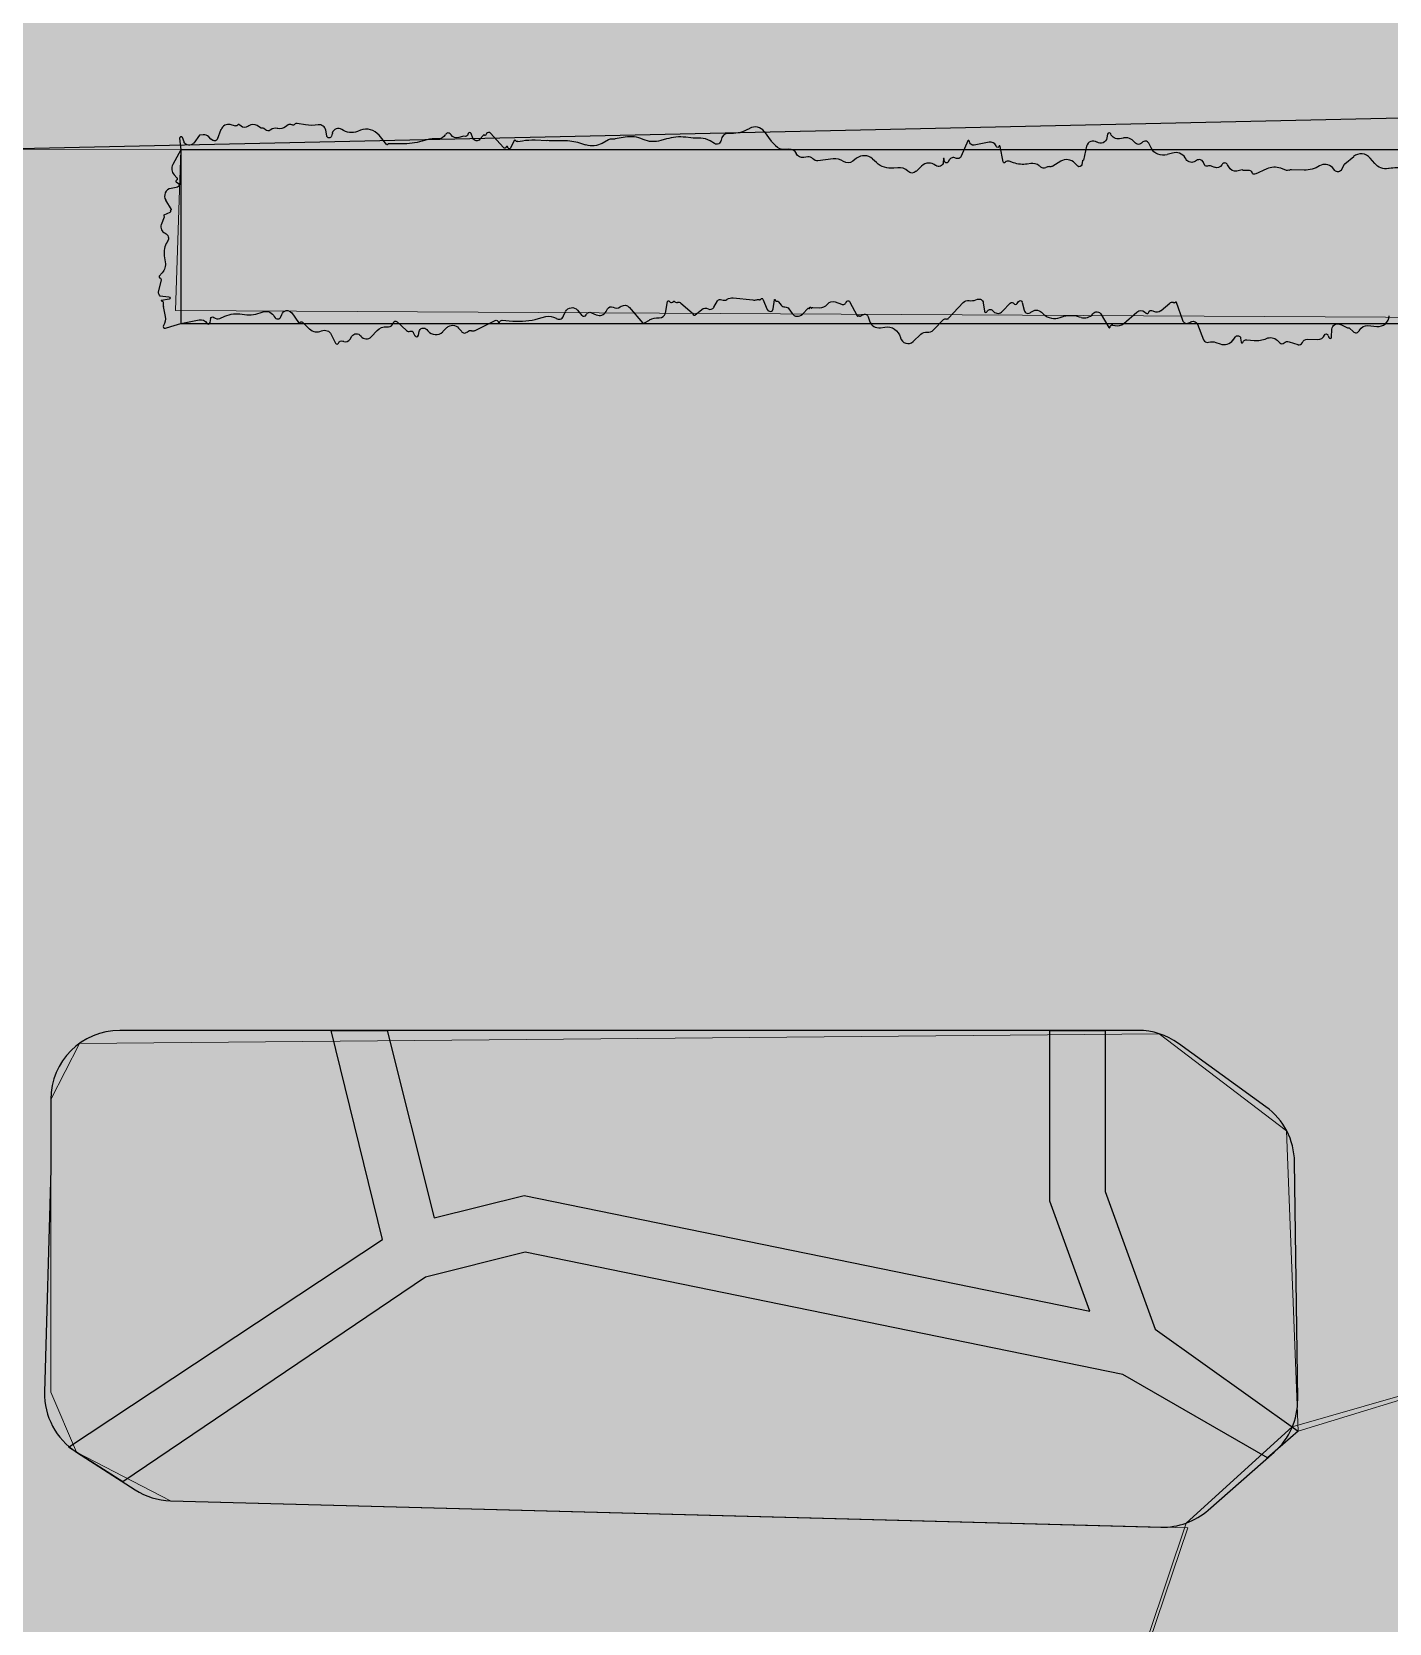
# Model space of a CAD drawing. Header units: metres. Extents: x 68582 to 69192, y 19191 to 19633.
# Drawn here: x 68848.23 to 68858.06, y 19446.31 to 19457.83 of the extents above; entities that cross this region are included whole.
import ezdxf

# ---------------------------------------------------------------- set-up
doc = ezdxf.new("R2010")
doc.units = ezdxf.units.M
doc.layers.get('0').update_dxf_attribs({"lineweight": 15})
doc.layers.add('Kasvillisuus', color=7, linetype='Continuous', lineweight=5)
doc.layers.add('None', color=7, linetype='Continuous', lineweight=5)

msp = doc.modelspace()

# ---------------------------------------------------------------- hatches: boundary and pattern name
at = {"true_color": 0xd1f0d1, "transparency": 33554687}
msp.add_hatch(color=254, dxfattribs=at).paths.add_polyline_path([(68588.122, 19191.443), (69192.296, 19191.443), (69192.296, 19628.232), (68588.122, 19628.232)], flags=0)
at = {"true_color": 0xffffff, "transparency": 33554687}
for points in [[(68853.84, 19438.84), (68849.6, 19440.1), (68841.8, 19439), (68840.808, 19441.718), (68840.998, 19441.866), (68840.998, 19442.21), (68838.164, 19442.598), (68830.39, 19442.197), (68825, 19444.618), (68825.489, 19446.042), (68819.504, 19455.1), (68817.6, 19456.1), (68817.755, 19456.395), (68832.713, 19456.567), (68832.797, 19453.569), (68847.2, 19453.974), (68847.182, 19456.976), (68849.313, 19456.973), (68849.274, 19455.809), (68866.347, 19455.716), (68866.347, 19457.48), (68870.158, 19457.258), (68870.204, 19455.959), (68875.311, 19455.901), (68875.238, 19457.315), (68877.559, 19457.315), (68878.273, 19456.48), (68872.251, 19441.895), (68872.086, 19441.25), (68872.426, 19440.59), (68868.682, 19443.179), (68869.194, 19443.727), (68869.626, 19444.285), (68872.6, 19451.2), (68872.86, 19451.796), (68873.143, 19452.7), (68872.6, 19453.608), (68870.137, 19453.9), (68868.016, 19453.862), (68867.223, 19453.088), (68866.127, 19446.233), (68866.229, 19445.93), (68862.957, 19447.2), (68863.493, 19448.475), (68864.453, 19451.678), (68864.393, 19452.094), (68864.137, 19452.399), (68862.749, 19452.595), (68861.466, 19452.475), (68860.18, 19451.092), (68859.697, 19448.404), (68857.397, 19447.7), (68857.314, 19449.873), (68856.392, 19450.576), (68848.579, 19450.505), (68848.372, 19450.1), (68848.372, 19447.981), (68848.557, 19447.548), (68849.239, 19447.196), (68856.6, 19447)], [(68860.694, 19431.696), (68867.111, 19433.36), (68866.269, 19436.514), (68864.018, 19439.175), (68864.1, 19439.068), (68858.7, 19442.8), (68858.51, 19443.9), (68860.075, 19444.1), (68873.569, 19436.6), (68871.438, 19431), (68869.559, 19432.085), (68868.762, 19427.782), (68868.901, 19427.719), (68869.14, 19427.361), (68869.148, 19427.036), (68868.571, 19425.443), (68865.65, 19417.938), (68861.781, 19413.234), (68853.3, 19412.105), (68846.211, 19413.123), (68846.211, 19410.8), (68853.091, 19410.391), (68856.89, 19410.37), (68860.28, 19410.76), (68863.66, 19412.78), (68866.24, 19416.21), (68872.091, 19430.581), (68873.054, 19433.102), (68875.307, 19439.044), (68873.626, 19439.953), (68872.678, 19440.728), (68872.384, 19440.598), (68868.432, 19443.353), (68868.034, 19443.551), (68866.229, 19445.93), (68862.924, 19447.236), (68861.487, 19446.734), (68860.29, 19447.197), (68859.697, 19448.404), (68857.355, 19447.73), (68856.587, 19447.035), (68853.84, 19438.84), (68860.036, 19433.407)]]:
    msp.add_hatch(color=7, dxfattribs=at).paths.add_polyline_path(points, flags=0)
at = {"layer": 'Kasvillisuus', "true_color": 0xffffff, "transparency": 33554687}
msp.add_hatch(color=7, dxfattribs=at).paths.add_polyline_path([(68850.4, 19450.6), (68850.806, 19450.6), (68851.146, 19449.243), (68851.796, 19449.405), (68855.89, 19448.568), (68855.6, 19449.365), (68855.6, 19450.6), (68856, 19450.6), (68856, 19449.435), (68856.363, 19448.437), (68857.397, 19447.7), (68857.176, 19447.506), (68856.128, 19448.111), (68851.804, 19448.995), (68851.083, 19448.815), (68848.893, 19447.333), (68848.5, 19447.584), (68850.772, 19449.087)], flags=0)
at = {"layer": 'None', "linetype": 'Continuous', "lineweight": 0, "true_color": 0xffffff, "transparency": 33554687}
msp.add_hatch(color=7, dxfattribs=at).paths.add_polyline_path([(68812.989, 19460.265), (68813.299, 19459.225), (68812.729, 19458.895), (68810.479, 19458.895), (68799.339, 19458.355), (68788.279, 19454.615), (68787.552, 19454.195), (68794.84, 19454.195), (68799.809, 19455.875), (68810.539, 19456.395), (68821.739, 19456.395), (68863.139, 19457.315), (68877.559, 19457.315), (68879.359, 19456.885), (68880.829, 19454.195), (68883.821, 19454.195), (68884.139, 19455.235), (68885.499, 19456.595), (68887.959, 19457.015), (68890.489, 19456.235), (68892.239, 19455.275), (68893.714, 19454.195), (68897.942, 19454.195), (68890.219, 19459.855), (68888.939, 19461.125), (68888.019, 19464.345), (68907.479, 19515.375), (68908.919, 19517.045), (68911.219, 19517.715), (68917.199, 19515.444), (68917.199, 19518.124), (68911.329, 19520.355), (68909.929, 19521.915), (68910.509, 19524.525), (68912.022, 19527.746), (68909.809, 19527.746), (68908.129, 19524.155), (68906.969, 19523.625), (68906.059, 19523.675), (68905.259, 19524.115), (68892.439, 19536.425), (68884.959, 19542.595), (68882.939, 19543.875), (68877.639, 19547.295), (68869.573, 19551.695), (68865.214, 19551.695), (68866.599, 19551.035), (68876.639, 19545.555), (68881.889, 19542.175), (68883.789, 19540.975), (68891.069, 19534.965), (68904.049, 19522.495), (68905.509, 19519.995), (68905.649, 19519.025), (68905.299, 19516.665), (68885.389, 19464.455), (68885.429, 19464.295), (68884.669, 19462.755), (68882.929, 19460.815), (68881.459, 19459.965), (68877.849, 19459.815), (68863.129, 19459.815), (68822.489, 19458.915), (68820.849, 19459.065), (68816.389, 19460.705), (68809.119, 19466.215), (68799.949, 19474.475), (68789.559, 19482.325), (68787.409, 19486.045), (68786.759, 19494.825), (68786.239, 19513.405), (68786.022, 19533.265), (68783.992, 19533.265), (68784.139, 19513.385), (68784.279, 19493.515), (68785.229, 19484.855), (68784.129, 19483.005), (68779.199, 19483.365), (68779.199, 19481.358), (68788.269, 19480.695), (68788.889, 19480.325), (68798.669, 19472.935), (68807.779, 19464.725), (68812.339, 19461.255)], flags=0)
h = msp.add_hatch(color=7, dxfattribs=at)
h.paths.add_polyline_path([(68799.84, 19386.02), (68789.95, 19386.9), (68781.97, 19386.61), (68773.27, 19384.56), (68766.62, 19381.94), (68748.84, 19370.6), (68746.75, 19366.63), (68746.49, 19363.19), (68746.68, 19359.75), (68746.03, 19354.21), (68745.717, 19353), (68743.653, 19353), (68744.06, 19354.58), (68744.68, 19359.8), (68744.41, 19364.47), (68740.99, 19370.95), (68732.83, 19377.49), (68729.15, 19380.5), (68725.54, 19384.08), (68723.21, 19387.28), (68721.23, 19392.29), (68719.51, 19395.27), (68718.26, 19396.33), (68715.99, 19397.05), (68713.09, 19396.09), (68709.999, 19395.093), (68706, 19393.939), (68706, 19396.061), (68709, 19396.875), (68712.39, 19397.97), (68715.98, 19399.15), (68723.43, 19403.64), (68726.42, 19405.66), (68738.87, 19414.06), (68755.26, 19419.94), (68769.04, 19422.04), (68772.54, 19421.8), (68773.32, 19423.3), (68774.64, 19437.94), (68769.945, 19438.437), (68769.945, 19440.561), (68775.04, 19440.09), (68776.38, 19443.85), (68778.83, 19449.39), (68788.17, 19454.78), (68799.23, 19458.52), (68810.37, 19459.06), (68812.62, 19459.06), (68813.19, 19459.39), (68812.88, 19460.43), (68812.23, 19461.42), (68807.67, 19464.89), (68804.352, 19467.88), (68807.345, 19467.88), (68809.01, 19466.38), (68816.28, 19460.87), (68820.74, 19459.23), (68822.38, 19459.08), (68863.02, 19459.98), (68877.74, 19459.98), (68881.35, 19460.13), (68882.82, 19460.98), (68884.56, 19462.92), (68885.32, 19464.46), (68885.28, 19464.62), (68886.523, 19467.88), (68889.195, 19467.88), (68887.91, 19464.51), (68888.83, 19461.29), (68890.11, 19460.02), (68896, 19455.662), (68896, 19452.573), (68892.13, 19455.44), (68890.38, 19456.4), (68887.85, 19457.18), (68885.39, 19456.76), (68884.03, 19455.4), (68883.66, 19454.19), (68883.71, 19454.1), (68883.28, 19452.99), (68872.46, 19424.51), (68870.39, 19417.14), (68870.324, 19417.017), (68870.474, 19416.931), (68870.06, 19412.46), (68871.13, 19408.51), (68871.83, 19407.09), (68880.85, 19393.85), (68887.33, 19386.26), (68890.4, 19384.17), (68890.2, 19381.49), (68887.83, 19380.47), (68887.07, 19378.35), (68887.07, 19375.09), (68884.83, 19375.09), (68884.73, 19379.14), (68883.91, 19380.24), (68883.22, 19380.45), (68882.08, 19380.41), (68868.03, 19375.262), (68852.77, 19371.1), (68844.22, 19369.71), (68840.87, 19369.2), (68839.58, 19368.49), (68839.45, 19367.4), (68836.83, 19365.887), (68835.04, 19368.32), (68829.92, 19372.32), (68819.958, 19378.79), (68812.33, 19382.242), (68806.83, 19384.09)], flags=0)
h.paths.add_polyline_path([(68775.85, 19423.46), (68776.37, 19421.28), (68790.55, 19418.32), (68795.86, 19416.83), (68807.28, 19413.96), (68831.23, 19411.69), (68853.45, 19410.37), (68856.89, 19410.37), (68860.28, 19410.76), (68863.66, 19412.78), (68866.24, 19416.21), (68870.38, 19426.08), (68880.96, 19453.92), (68879.25, 19457.05), (68877.45, 19457.48), (68863.03, 19457.48), (68821.63, 19456.56), (68810.43, 19456.56), (68799.7, 19456.04), (68789.2, 19452.49), (68780.77, 19447.62), (68777.69, 19440.94)], flags=0)
h.paths.add_polyline_path([(68870.05, 19404.5), (68868.305, 19405.629), (68865.01, 19407.11), (68858.23, 19407.87), (68853.41, 19407.87), (68831.02, 19409.2), (68806.85, 19411.49), (68795.21, 19414.42), (68789.97, 19415.89), (68774.31, 19419.16), (68769.945, 19419.863), (68769.03, 19420.01), (68755.76, 19418), (68739.78, 19412.27), (68727.67, 19404.09), (68724.16, 19400.73), (68722.5, 19396.61), (68723.23, 19392.69), (68724.97, 19388.26), (68727.16, 19385.29), (68730.49, 19381.99), (68734.25, 19378.92), (68741.76, 19372.9), (68745.33, 19372.02), (68747.84, 19372.34), (68765.71, 19383.73), (68772.69, 19386.48), (68781.68, 19388.6), (68790.1, 19389.11), (68799.84, 19388.21), (68805.18, 19386.88), (68812.83, 19384.23), (68820.66, 19380.72), (68826.29, 19377.07), (68835.18, 19371.98), (68842.61, 19371.51), (68849.74, 19372.37), (68867.92, 19377.04), (68876.83, 19380.304), (68882.08, 19382.65), (68882.98, 19385.18), (68882.4, 19387.3), (68875.5, 19397.08)], flags=0)

# ---------------------------------------------------------------- linework, layer by layer
at = {"color": 7, "true_color": 0xffffff, "transparency": 33554687}
for points in [[(68847.182, 19456.976), (68849.313, 19456.973), (68849.274, 19455.809), (68866.347, 19455.716), (68866.347, 19457.48), (68870.158, 19457.258)], [(68867.223, 19453.088), (68866.127, 19446.233), (68866.229, 19445.93), (68862.957, 19447.2), (68863.493, 19448.475), (68864.453, 19451.678), (68864.393, 19452.094), (68864.137, 19452.399), (68862.749, 19452.595), (68861.466, 19452.475), (68860.18, 19451.092), (68859.697, 19448.404), (68857.397, 19447.7), (68857.314, 19449.873), (68856.392, 19450.576), (68848.579, 19450.505), (68848.372, 19450.1), (68848.372, 19447.981), (68848.557, 19447.548), (68849.239, 19447.196), (68856.6, 19447), (68853.84, 19438.84), (68849.6, 19440.1), (68841.8, 19439)], [(68873.054, 19433.102), (68875.307, 19439.044), (68873.626, 19439.953), (68872.678, 19440.728), (68872.384, 19440.598), (68868.432, 19443.353), (68868.034, 19443.551), (68866.229, 19445.93), (68862.924, 19447.236), (68861.487, 19446.734), (68860.29, 19447.197), (68859.697, 19448.404), (68857.355, 19447.73), (68856.587, 19447.035), (68853.84, 19438.84), (68860.036, 19433.407)]]:
    msp.add_lwpolyline(points, dxfattribs=at)
at = {"layer": 'None', "color": 7, "linetype": 'Continuous', "lineweight": 25, "transparency": 33554687}
for p, q in [((68849.449, 19457.078), (68849.406, 19457.021)), ((68849.475, 19457.082), (68849.45, 19457.078)), ((68849.603, 19457.12), (68849.575, 19457.048)), ((68849.709, 19457.145), (68849.67, 19457.155)), ((68849.749, 19457.143), (68849.733, 19457.155)), ((68849.804, 19457.147), (68849.797, 19457.142)), ((68849.889, 19457.132), (68849.864, 19457.148)), ((68849.925, 19457.117), (68849.913, 19457.127)), ((68849.963, 19457.118), (68849.96, 19457.115)), ((68850.014, 19457.127), (68850.01, 19457.128)), ((68850.089, 19457.153), (68850.07, 19457.139)), ((68850.119, 19457.153), (68850.115, 19457.155)), ((68850.214, 19457.153), (68850.154, 19457.164)), ((68850.368, 19457.074), (68850.361, 19457.115)), ((68850.409, 19457.094), (68850.404, 19457.073)), ((68850.612, 19457.114), (68850.591, 19457.106)), ((68850.804, 19457.009), (68850.748, 19457.078)), ((68851.268, 19457.081), (68851.265, 19457.085)), ((68851.393, 19457.091), (68851.387, 19457.077)), ((68851.426, 19457.058), (68851.414, 19457.091)), ((68851.503, 19457.08), (68851.477, 19457.049)), ((68851.525, 19457.09), (68851.517, 19457.077)), ((68851.647, 19456.99), (68851.554, 19457.093)), ((68853.295, 19457.091), (68853.276, 19457.092)), ((68853.428, 19457.127), (68853.424, 19457.125)), ((68853.586, 19457.035), (68853.535, 19457.105)), ((68856.018, 19457.086), (68856.013, 19457.059)), ((68849.313, 19456.973), (68849.255, 19456.866)), ((68849.303, 19457.056), (68849.313, 19456.973)), ((68849.336, 19457.031), (68849.324, 19457.061)), ((68849.53, 19457.049), (68849.515, 19457.067)), ((68849.548, 19457.039), (68849.531, 19457.05)), ((68850.911, 19457.015), (68850.813, 19457.016)), ((68851.092, 19457.045), (68851.059, 19457.035)), ((68851.173, 19457.052), (68851.17, 19457.052)), ((68851.35, 19457.07), (68851.325, 19457.062)), ((68851.68, 19456.987), (68851.679, 19456.993)), ((68851.724, 19457.041), (68851.697, 19456.984)), ((68851.785, 19457.036), (68851.75, 19457.031)), ((68851.962, 19457.039), (68851.877, 19457.042)), ((68852.244, 19457.007), (68852.199, 19457.021)), ((68852.407, 19457.044), (68852.362, 19457.019)), ((68852.528, 19457.065), (68852.456, 19457.052)), ((68852.826, 19457.052), (68852.785, 19457.04)), ((68853.002, 19457.06), (68852.967, 19457.064)), ((68853.174, 19457.018), (68853.142, 19457.037)), ((68853.615, 19457.003), (68853.587, 19457.034)), ((68853.711, 19456.977), (68853.686, 19456.975)), ((68855.006, 19457.037), (68854.96, 19456.926)), ((68855.161, 19457.028), (68855.054, 19457.007)), ((68855.214, 19456.995), (68855.211, 19457.002)), ((68855.262, 19456.887), (68855.241, 19456.998)), ((68855.866, 19456.999), (68855.843, 19456.897)), ((68856.133, 19457.058), (68856.104, 19457.052)), ((68856.215, 19457.026), (68856.211, 19457.03)), ((68856.333, 19456.987), (68856.316, 19457.021)), ((68853.85, 19456.923), (68853.821, 19456.918)), ((68854.033, 19456.907), (68853.922, 19456.894)), ((68854.202, 19456.912), (68854.174, 19456.891)), ((68854.346, 19456.88), (68854.317, 19456.906)), ((68854.5, 19456.843), (68854.471, 19456.84)), ((68854.673, 19456.855), (68854.633, 19456.817)), ((68854.83, 19456.908), (68854.829, 19456.884)), ((68854.837, 19456.891), (68854.836, 19456.908)), ((68854.873, 19456.9), (68854.865, 19456.884)), ((68855.338, 19456.878), (68855.307, 19456.89)), ((68855.462, 19456.873), (68855.437, 19456.869)), ((68855.536, 19456.848), (68855.525, 19456.857)), ((68855.579, 19456.848), (68855.571, 19456.844)), ((68855.679, 19456.89), (68855.622, 19456.855)), ((68855.803, 19456.855), (68855.782, 19456.877)), ((68855.836, 19456.895), (68855.832, 19456.865)), ((68856.487, 19456.949), (68856.449, 19456.938)), ((68856.586, 19456.904), (68856.579, 19456.915)), ((68856.662, 19456.896), (68856.653, 19456.89)), ((68856.722, 19456.862), (68856.711, 19456.883)), ((68856.791, 19456.846), (68856.77, 19456.855)), ((68856.847, 19456.867), (68856.845, 19456.864)), ((68856.895, 19456.849), (68856.887, 19456.865)), ((68857.663, 19456.824), (68857.645, 19456.844)), ((68857.73, 19456.867), (68857.712, 19456.831)), ((68857.799, 19456.923), (68857.735, 19456.869)), ((68857.951, 19456.874), (68857.918, 19456.913)), ((68849.264, 19456.792), (68849.285, 19456.769)), ((68849.28, 19456.74), (68849.296, 19456.729)), ((68856.992, 19456.827), (68856.954, 19456.819)), ((68857.044, 19456.823), (68857.004, 19456.822)), ((68857.171, 19456.836), (68857.085, 19456.797)), ((68857.312, 19456.824), (68857.271, 19456.839)), ((68857.441, 19456.826), (68857.35, 19456.829)), ((68858.056, 19456.837), (68858.05, 19456.837)), ((68849.29, 19456.703), (68849.242, 19456.694)), ((68849.233, 19456.52), (68849.191, 19456.501)), ((68849.203, 19456.608), (68849.242, 19456.542)), ((68849.237, 19456.531), (68849.237, 19456.529)), ((68849.192, 19456.485), (68849.171, 19456.431)), ((68849.217, 19456.311), (68849.213, 19456.305)), ((68849.193, 19456.206), (68849.2, 19456.161)), ((68849.178, 19456.083), (68849.157, 19456.058)), ((68849.17, 19456.03), (68849.149, 19455.946)), ((68849.153, 19455.928), (68849.157, 19455.922)), ((68849.161, 19455.915), (68849.227, 19455.909)), ((68849.228, 19455.892), (68849.172, 19455.882)), ((68849.172, 19455.879), (68849.173, 19455.879)), ((68849.186, 19455.839), (68849.2, 19455.767)), ((68852.182, 19455.812), (68852.215, 19455.775)), ((68852.39, 19455.803), (68852.4, 19455.821)), ((68852.492, 19455.836), (68852.5, 19455.841)), ((68852.557, 19455.833), (68852.655, 19455.718)), ((68852.819, 19455.791), (68852.834, 19455.876)), ((68852.847, 19455.878), (68852.849, 19455.875)), ((68852.87, 19455.87), (68852.877, 19455.875)), ((68852.9, 19455.868), (68852.906, 19455.869)), ((68852.931, 19455.863), (68853.013, 19455.794)), ((68853.033, 19455.777), (68853.082, 19455.817)), ((68853.169, 19455.833), (68853.197, 19455.88)), ((68853.264, 19455.89), (68853.266, 19455.891)), ((68853.309, 19455.901), (68853.451, 19455.886)), ((68853.479, 19455.888), (68853.486, 19455.89)), ((68853.51, 19455.892), (68853.512, 19455.895)), ((68853.523, 19455.893), (68853.556, 19455.817)), ((68853.599, 19455.823), (68853.608, 19455.888)), ((68853.613, 19455.888), (68853.614, 19455.884)), ((68853.638, 19455.873), (68853.657, 19455.849)), ((68853.711, 19455.823), (68853.735, 19455.788)), ((68853.81, 19455.783), (68853.851, 19455.827)), ((68853.862, 19455.825), (68853.864, 19455.832)), ((68853.871, 19455.832), (68853.872, 19455.83)), ((68853.886, 19455.832), (68853.934, 19455.83)), ((68854.047, 19455.872), (68854.093, 19455.855)), ((68854.15, 19455.875), (68854.206, 19455.771)), ((68854.868, 19455.754), (68854.973, 19455.867)), ((68855.066, 19455.887), (68855.077, 19455.891)), ((68855.119, 19455.866), (68855.128, 19455.804)), ((68855.186, 19455.81), (68855.194, 19455.802)), ((68855.259, 19455.804), (68855.313, 19455.863)), ((68855.365, 19455.861), (68855.373, 19455.874)), ((68855.401, 19455.869), (68855.414, 19455.812)), ((68856.34, 19455.809), (68856.351, 19455.804)), ((68856.405, 19455.811), (68856.469, 19455.864)), ((68856.494, 19455.869), (68856.502, 19455.867)), ((68856.515, 19455.871), (68856.56, 19455.739)), ((68849.203, 19455.681), (68849.241, 19455.693)), ((68849.241, 19455.693), (68849.313, 19455.716)), ((68849.313, 19455.716), (68849.446, 19455.743)), ((68849.525, 19455.723), (68849.529, 19455.752)), ((68849.595, 19455.753), (68849.631, 19455.769)), ((68849.756, 19455.784), (68849.757, 19455.784)), ((68849.886, 19455.793), (68849.908, 19455.8)), ((68850.037, 19455.765), (68850.043, 19455.781)), ((68850.115, 19455.792), (68850.165, 19455.724)), ((68850.192, 19455.726), (68850.244, 19455.676)), ((68850.803, 19455.692), (68850.815, 19455.691)), ((68850.877, 19455.728), (68850.946, 19455.666)), ((68851.437, 19455.664), (68851.587, 19455.737)), ((68851.61, 19455.727), (68851.612, 19455.724)), ((68851.637, 19455.739), (68851.715, 19455.733)), ((68851.9, 19455.751), (68851.953, 19455.766)), ((68852.08, 19455.768), (68852.096, 19455.801)), ((68852.284, 19455.794), (68852.319, 19455.779)), ((68852.657, 19455.718), (68852.66, 19455.718)), ((68852.667, 19455.72), (68852.704, 19455.741)), ((68853.015, 19455.793), (68853.019, 19455.781)), ((68854.215, 19455.771), (68854.216, 19455.774)), ((68854.228, 19455.769), (68854.248, 19455.78)), ((68854.285, 19455.765), (68854.295, 19455.735)), ((68854.376, 19455.685), (68854.406, 19455.69)), ((68854.759, 19455.669), (68854.831, 19455.744)), ((68855.541, 19455.797), (68855.555, 19455.784)), ((68855.676, 19455.759), (68855.685, 19455.763)), ((68855.814, 19455.765), (68855.826, 19455.761)), ((68855.972, 19455.782), (68856.027, 19455.687)), ((68856.055, 19455.705), (68856.072, 19455.701)), ((68856.135, 19455.716), (68856.23, 19455.799)), ((68856.285, 19455.801), (68856.298, 19455.791)), ((68856.669, 19455.71), (68856.712, 19455.598)), ((68857.701, 19455.71), (68857.755, 19455.685)), ((68857.902, 19455.701), (68857.966, 19455.695)), ((68850.401, 19455.637), (68850.433, 19455.573)), ((68850.486, 19455.589), (68850.491, 19455.587)), ((68850.537, 19455.602), (68850.551, 19455.624)), ((68850.615, 19455.626), (68850.616, 19455.624)), ((68850.69, 19455.62), (68850.733, 19455.665)), ((68850.995, 19455.651), (68851.007, 19455.627)), ((68851.033, 19455.631), (68851.037, 19455.657)), ((68851.092, 19455.672), (68851.1, 19455.662)), ((68851.208, 19455.657), (68851.238, 19455.687)), ((68851.322, 19455.683), (68851.345, 19455.657)), ((68851.384, 19455.652), (68851.396, 19455.662)), ((68854.52, 19455.615), (68854.52, 19455.612)), ((68854.611, 19455.586), (68854.667, 19455.639)), ((68856.802, 19455.579), (68856.833, 19455.568)), ((68856.927, 19455.596), (68856.942, 19455.618)), ((68856.981, 19455.609), (68856.986, 19455.58)), ((68857.025, 19455.598), (68857.078, 19455.593)), ((68857.245, 19455.595), (68857.265, 19455.576)), ((68857.331, 19455.584), (68857.395, 19455.563)), ((68857.463, 19455.602), (68857.537, 19455.6)), ((68857.615, 19455.63), (68857.62, 19455.614)), ((68857.639, 19455.617), (68857.641, 19455.674)), ((68857.769, 19455.682), (68857.795, 19455.657)), ((68857.841, 19455.665), (68857.842, 19455.667))]:
    msp.add_line(p, q, dxfattribs=at)
at = {"layer": 'None', "color": 7, "linetype": 'Continuous', "lineweight": 25, "true_color": 0xffffff, "transparency": 33554687}
for p, q in [((68856.238, 19450.6), (68848.872, 19450.6)), ((68857.164, 19450.047), (68856.531, 19450.505)), ((68848.372, 19450.1), (68848.372, 19449.607)), ((68848.372, 19449.593), (68848.327, 19447.982)), ((68857.394, 19447.93), (68857.371, 19449.649)), ((68848.557, 19447.548), (68848.983, 19447.275)), ((68856.747, 19447.129), (68857.224, 19447.548)), ((68849.239, 19447.196), (68856.404, 19447.005))]:
    msp.add_line(p, q, dxfattribs=at)
msp.add_lwpolyline([(68794.84, 19454.195), (68799.809, 19455.875), (68810.539, 19456.395), (68821.739, 19456.395), (68863.139, 19457.315), (68877.559, 19457.315), (68879.359, 19456.885), (68880.829, 19454.195)], dxfattribs=at)
at = {"layer": 'None', "color": 7, "linetype": 'Continuous', "lineweight": 25, "transparency": 33554687}
msp.add_lwpolyline([(68866.313, 19456.973), (68849.313, 19456.973), (68849.313, 19455.716), (68866.313, 19455.716)], close=True, dxfattribs=at)
msp.add_lwpolyline([(68866.313, 19456.973), (68849.313, 19456.973), (68849.313, 19455.716), (68866.313, 19455.716)], close=True, dxfattribs=at)
msp.add_lwpolyline([(68866.313, 19456.973), (68849.313, 19456.973), (68849.313, 19455.716), (68866.313, 19455.716)], close=True, dxfattribs=at)
at = {"layer": 'None', "color": 7, "linetype": 'Continuous', "lineweight": 25, "true_color": 0xffffff, "transparency": 33554687}
msp.add_lwpolyline([(68850.4, 19450.6), (68850.806, 19450.6), (68851.146, 19449.243), (68851.796, 19449.405), (68855.89, 19448.568), (68855.6, 19449.365), (68855.6, 19450.6), (68856, 19450.6), (68856, 19449.435), (68856.363, 19448.437), (68857.397, 19447.7), (68857.176, 19447.506), (68856.128, 19448.111), (68851.804, 19448.995), (68851.083, 19448.815), (68848.893, 19447.333), (68848.5, 19447.584), (68850.772, 19449.087)], close=True, dxfattribs=at)
at = {"layer": 'None', "color": 7, "linetype": 'Continuous', "lineweight": 25, "transparency": 33554687}
for centre, radius, start, end in [((68849.449, 19457.078), 0.000268, 22.693, 142.9337), ((68849.482, 19457.039), 0.0431, 40.3568, 98.5833), ((68849.657, 19457.099), 0.0576, 76.7776, 158.1887), ((68849.729, 19457.149), 0.00735, 53.7825, 157.5185), ((68849.835, 19457.101), 0.0558, 57.9437, 123.8224), ((68849.904, 19457.115), 0.0149, 50.0964, 98.1082), ((68849.998, 19457.069), 0.0596, 78.4118, 125.6737), ((68850.104, 19457.132), 0.0253, 63.6924, 125.5638), ((68850.151, 19457.145), 0.0192, 79.9884, 141.0907), ((68850.315, 19457.107), 0.0467, 9.2096, 99.8935), ((68850.452, 19457.083), 0.0447, 55.0844, 165.5141), ((68850.655, 19457.002), 0.12, 39.3377, 111.1768), ((68851.247, 19457.072), 0.0227, 36.3466, 153.6814), ((68851.361, 19457.034), 0.037, 72.924, 106.8535), ((68851.403, 19457.087), 0.0112, 20.7071, 156.5105), ((68851.506, 19457.077), 0.00449, 10.4373, 139.8822), ((68851.541, 19457.081), 0.0181, 41.9498, 149.4021), ((68853.275, 19457.038), 0.0537, 88.775, 175.2208), ((68853.469, 19457.057), 0.0812, 36.0335, 120.521), ((68856.03, 19457.084), 0.0121, 18.6526, 170.5405), ((68849.314, 19457.057), 0.0108, 21.6794, 186.8417), ((68849.531, 19457.05), 0.000368, 59.4214, 178.3026), ((68850.813, 19457.011), 0.00511, 89.5935, 179.0112), ((68851.15, 19456.849), 0.204, 84.1578, 106.2465), ((68851.673, 19456.992), 0.00557, 9.715, 160.3476), ((68851.729, 19457.039), 0.00536, 22.8275, 154.0522), ((68851.862, 19456.495), 0.547, 88.4564, 98.1631), ((68852.086, 19456.654), 0.384, 72.8965, 90.5905), ((68852.43, 19457.002), 0.0482, 89.2145, 118.6477), ((68852.566, 19456.847), 0.221, 65.5794, 99.9704), ((68852.926, 19456.719), 0.347, 83.3586, 106.7849), ((68853.075, 19456.926), 0.13, 58.9956, 90.0769), ((68853.586, 19457.034), 0.000431, 41.829, 91.2882), ((68853.716, 19456.921), 0.0562, 26.2362, 95.117), ((68855.012, 19457.034), 0.00719, 0.824, 157.3894), ((68855.17, 19456.984), 0.0453, 24.3355, 101.4206), ((68855.236, 19456.997), 0.00512, 10.8905, 170.5213), ((68855.914, 19456.988), 0.0489, 55.5101, 167.3681), ((68856.149, 19456.981), 0.0793, 38.121, 101.8244), ((68856.291, 19457.008), 0.0281, 26.7333, 141.7087), ((68849.312, 19456.836), 0.0648, 151.6901, 222.0981), ((68853.856, 19456.886), 0.0372, 37.3959, 99.888), ((68854.046, 19456.799), 0.109, 55.642, 97.037), ((68854.256, 19456.84), 0.0903, 47.4432, 127.2228), ((68854.511, 19456.757), 0.0871, 44.4136, 96.8419), ((68854.726, 19456.801), 0.0759, 50.3821, 134.301), ((68854.833, 19456.908), 0.00315, 3.296, 178.0169), ((68854.902, 19456.884), 0.0325, 59.7043, 151.2864), ((68855.298, 19456.865), 0.0267, 69.4522, 138.9538), ((68855.475, 19456.796), 0.0784, 51.0523, 99.6957), ((68855.595, 19456.814), 0.0372, 81.0541, 115.6978), ((68855.722, 19456.819), 0.0832, 44.2845, 121.3038), ((68855.838, 19456.895), 0.00184, 33.8279, 173.3036), ((68856.511, 19456.872), 0.0809, 32.1168, 107.2216), ((68856.681, 19456.868), 0.0339, 27.0656, 124.1191), ((68856.756, 19456.822), 0.0357, 67.4279, 112.6545), ((68856.866, 19456.855), 0.0227, 26.1565, 148.6248), ((68857.225, 19456.715), 0.132, 69.79, 114.0965), ((68857.591, 19456.794), 0.0735, 42.9661, 121.4301), ((68857.732, 19456.867), 0.00183, 71.71, 152.8629), ((68857.853, 19456.86), 0.0838, 39.5712, 130.6452), ((68858.115, 19456.479), 0.363, 82.0731, 99.4018), ((68849.284, 19456.746), 0.00753, 110.0644, 234.6587), ((68856.993, 19456.82), 0.00665, 44.4081, 100.9702), ((68857.045, 19456.801), 0.0216, 14.7468, 90.8322), ((68857.349, 19456.784), 0.0441, 88.6377, 114.5497), ((68849.253, 19456.637), 0.0576, 100.7312, 210.1474), ((68849.193, 19456.498), 0.00413, 113.6296, 224.3092), ((68849.241, 19456.532), 0.0045, 107.8808, 196.4635), ((68849.217, 19456.414), 0.0487, 158.9578, 247.3867), ((68849.337, 19456.228), 0.146, 148.0618, 188.5971), ((68849.163, 19456.053), 0.00794, 139.9646, 255.396), ((68849.17, 19455.941), 0.0213, 165.8547, 216.6076), ((68849.162, 19455.917), 0.00279, 177.3797, 265.2895), ((68849.172, 19455.881), 0.00135, 99.9045, 268.7942), ((68849.276, 19455.857), 0.0914, 174.3693, 190.8658), ((68852.464, 19455.88), 0.0522, 243.47, 302.7293), ((68852.861, 19455.882), 0.0148, 209.4882, 305.3661), ((68852.897, 19455.88), 0.0118, 213.5752, 280.5527), ((68853.143, 19455.848), 0.03, 241.7396, 329.1769), ((68853.244, 19455.92), 0.0362, 241.5555, 303.4104), ((68853.46, 19455.973), 0.0872, 264.037, 282.588), ((68853.503, 19455.897), 0.00925, 249.2956, 322.5904), ((68853.577, 19455.826), 0.0224, 203.4565, 351.5705), ((68853.622, 19455.886), 0.00832, 193.9311, 285.3429), ((68853.683, 19455.869), 0.033, 218.1155, 272.071), ((68853.859, 19455.826), 0.00238, 200.9626, 337.4306), ((68853.875, 19455.831), 0.0034, 205.7225, 317.8359), ((68853.937, 19455.898), 0.0682, 267.1517, 322.5547), ((68854.102, 19455.88), 0.0269, 249.573, 343.1822), ((68855.032, 19455.981), 0.1, 261.1969, 289.9545), ((68855.225, 19455.835), 0.0457, 226.0259, 317.5256), ((68855.352, 19455.869), 0.0146, 214.2592, 327.1499), ((68855.443, 19455.819), 0.0301, 192.6786, 314.0867), ((68856.372, 19455.851), 0.0514, 245.4695, 309.2059), ((68856.504, 19455.874), 0.00759, 255.1543, 333.5688), ((68849.199, 19455.694), 0.0132, 147.7514, 287.597), ((68849.512, 19455.724), 0.0127, 209.9881, 352.1638), ((68849.579, 19455.79), 0.0403, 227.4212, 293.6268), ((68849.803, 19456.047), 0.268, 260.1065, 288.1445), ((68850.014, 19455.773), 0.0243, 204.0086, 341.1002), ((68850.171, 19455.729), 0.00797, 216.1653, 323.6863), ((68850.817, 19455.725), 0.0332, 266.0173, 349.5654), ((68851.615, 19455.725), 0.00375, 197.7599, 351.1502), ((68851.756, 19456.273), 0.541, 265.6877, 285.428), ((68852.048, 19455.783), 0.0362, 236.0869, 334.1017), ((68852.229, 19455.787), 0.0183, 220.7358, 336.3952), ((68852.342, 19455.829), 0.0549, 246.2276, 331.2452), ((68852.656, 19455.719), 0.00132, 220.5051, 276.147), ((68852.661, 19455.73), 0.012, 267.1215, 300.7462), ((68852.778, 19455.799), 0.0414, 264.6577, 349.9966), ((68853.014, 19455.795), 0.00148, 229.9371, 270.791), ((68853.027, 19455.784), 0.00904, 198.7103, 309.78), ((68853.775, 19455.816), 0.0481, 214.9376, 316.9213), ((68854.211, 19455.773), 0.00495, 208.3044, 341.7429), ((68854.225, 19455.774), 0.0058, 185.5483, 298.5241), ((68854.364, 19455.757), 0.0725, 197.5155, 279.4375), ((68854.855, 19455.766), 0.0176, 252.3939, 316.9955), ((68855.137, 19455.806), 0.00975, 188.2015, 337.7081), ((68855.634, 19455.866), 0.114, 225.9874, 291.0504), ((68855.851, 19455.832), 0.0758, 250.7321, 322.7305), ((68856.031, 19455.69), 0.00518, 209.631, 359.7913), ((68856.088, 19455.77), 0.0712, 256.7583, 311.0764), ((68856.305, 19455.801), 0.0125, 231.9724, 348.096), ((68856.592, 19455.75), 0.0336, 198.8861, 309.5465), ((68857.975, 19455.776), 0.0818, 264.2375, 356.715), ((68850.298, 19455.733), 0.0778, 226.6521, 294.8024), ((68850.505, 19455.622), 0.0378, 248.9633, 327.5866), ((68850.655, 19455.653), 0.0486, 215.8248, 316.6549), ((68850.964, 19455.685), 0.0267, 227.8002, 290.0369), ((68851.019, 19455.634), 0.0138, 206.1098, 350.329), ((68851.157, 19455.708), 0.073, 219.0686, 314.8888), ((68851.366, 19455.675), 0.0285, 220.343, 307.2613), ((68851.426, 19455.687), 0.0253, 245.7826, 296.0878), ((68854.573, 19455.625), 0.0546, 193.2774, 313.878), ((68854.721, 19455.706), 0.0527, 261.381, 316.1852), ((68856.74, 19455.609), 0.0296, 201.2839, 288.0044), ((68856.861, 19455.643), 0.0802, 249.606, 324.6394), ((68856.991, 19455.581), 0.00547, 190.4538, 341.7896), ((68857.095, 19455.769), 0.177, 264.5039, 294.4234), ((68857.28, 19455.592), 0.0221, 226.1934, 314.3257), ((68857.403, 19455.588), 0.0267, 251.7319, 338.7793), ((68857.538, 19455.656), 0.0559, 268.786, 334.5714), ((68857.629, 19455.617), 0.00954, 197.9742, 357.5417), ((68857.76, 19455.696), 0.0124, 244.5082, 280.9647), ((68857.815, 19455.678), 0.0289, 226.1248, 333.9918), ((68850.443, 19455.578), 0.0111, 206.2444, 339.7241)]:
    msp.add_arc(centre, radius, start, end, dxfattribs=at)
at = {"layer": 'None', "color": 7, "linetype": 'Continuous', "lineweight": 25, "transparency": 33554687, "extrusion": (0, 0, -1)}
for centre, radius, start, end in [((-68849.45, 19457.079), 0.000599, 261.4167, 337.307), ((-68849.712, 19457.156), 0.011, 202.4815, 283.2224), ((-68849.773, 19457.177), 0.0415, 236.1776, 306.2175), ((-68849.899, 19457.148), 0.0182, 261.8918, 302.0563), ((-68849.943, 19457.138), 0.0283, 234.3263, 309.9036), ((-68850.029, 19457.196), 0.0706, 234.4362, 281.5882), ((-68850.125, 19457.166), 0.0142, 218.9093, 296.3076), ((-68850.261, 19457.419), 0.269, 260.1065, 280.0116), ((-68850.386, 19457.077), 0.0181, 194.4859, 350.7904), ((-68850.547, 19457.219), 0.121, 248.8232, 304.9156), ((-68851.178, 19457.106), 0.0536, 206.3186, 275.8422), ((-68851.31, 19457.112), 0.0523, 253.1465, 323.6534), ((-68851.375, 19457.082), 0.0126, 203.4895, 287.076), ((-68851.514, 19457.079), 0.00356, 210.5979, 349.5627), ((-68853.3, 19457.335), 0.244, 239.479, 271.225), ((-68856.093, 19457.106), 0.0547, 258.1756, 341.3474), ((-68849.373, 19457.046), 0.0406, 217.0663, 338.3206), ((-68849.53, 19457.05), 0.000239, 181.6974, 319.6432), ((-68849.558, 19457.055), 0.0182, 201.8113, 300.5786), ((-68850.806, 19457.011), 0.00186, 180.9888, 320.6623), ((-68850.915, 19457.528), 0.513, 253.7535, 270.4065), ((-68851.454, 19457.068), 0.0296, 220.1178, 339.2929), ((-68851.656, 19456.998), 0.0127, 199.6524, 318.0502), ((-68851.689, 19456.988), 0.00896, 205.9478, 350.285), ((-68851.748, 19457.047), 0.0153, 261.8369, 337.1725), ((-68852.049, 19460.249), 3.211, 269.4095, 271.5436), ((-68852.289, 19457.153), 0.152, 241.3523, 287.1035), ((-68852.433, 19457.184), 0.135, 260.0296, 270.7855), ((-68852.733, 19457.214), 0.182, 253.2151, 294.4206), ((-68853.074, 19457.673), 0.617, 269.9231, 276.6414), ((-68853.19, 19457.045), 0.0314, 184.7792, 301.0044), ((-68853.586, 19457.035), 0.000379, 268.7118, 323.9665), ((-68853.678, 19457.059), 0.085, 264.883, 318.171), ((-68855.048, 19457.035), 0.0288, 258.5794, 359.176), ((-68855.222, 19456.999), 0.00866, 189.4787, 335.6645), ((-68855.968, 19457.066), 0.0461, 189.4595, 304.4899), ((-68856.242, 19457.047), 0.0347, 218.2913, 321.879), ((-68856.42, 19457.03), 0.0972, 252.7784, 333.2667), ((-68853.812, 19456.969), 0.0515, 260.112, 333.7638), ((-68853.917, 19456.933), 0.0394, 262.963, 322.6041), ((-68854.14, 19456.936), 0.0571, 232.7772, 304.358), ((-68854.452, 19456.996), 0.157, 263.1581, 312.5568), ((-68854.796, 19456.885), 0.0336, 181.9831, 309.6179), ((-68854.852, 19456.892), 0.0146, 208.7136, 356.704), ((-68854.933, 19456.938), 0.0292, 202.6106, 300.2957), ((-68855.271, 19456.888), 0.00903, 221.0462, 349.1095), ((-68855.405, 19457.057), 0.19, 260.3043, 290.5478), ((-68855.557, 19456.873), 0.0328, 244.3022, 308.9477), ((-68855.606, 19456.882), 0.0316, 238.6962, 278.9459), ((-68855.815, 19456.867), 0.017, 186.6964, 315.7155), ((-68855.841, 19456.897), 0.00213, 192.6319, 326.1721), ((-68856.627, 19456.929), 0.0473, 235.8809, 327.8832), ((-68856.736, 19456.87), 0.016, 247.3455, 332.9344), ((-68856.808, 19456.887), 0.0439, 211.3752, 292.5721), ((-68856.944, 19456.873), 0.0546, 259.0298, 333.8435), ((-68857.446, 19457.03), 0.204, 238.5699, 271.3623), ((-68857.733, 19456.871), 0.00278, 229.3548, 288.29), ((-68858.033, 19456.941), 0.106, 260.5982, 320.4288), ((-68849.278, 19456.763), 0.00967, 137.9019, 249.9356), ((-68849.287, 19456.717), 0.0144, 125.3413, 259.2688), ((-68854.603, 19456.848), 0.043, 225.699, 315.5864), ((-68857.004, 19456.831), 0.00834, 269.1678, 315.5919), ((-68857.079, 19456.81), 0.0143, 245.9035, 345.2532), ((-68857.32, 19456.847), 0.0247, 245.4503, 290.21), ((-68857.685, 19456.844), 0.03, 207.1371, 317.0339), ((-68849.23, 19456.527), 0.00758, 163.5365, 246.3704), ((-68849.239, 19456.54), 0.00353, 149.8526, 252.1192), ((-68849.183, 19456.488), 0.00931, 135.6908, 201.0422), ((-68849.183, 19456.332), 0.0402, 112.6133, 211.9382), ((-68849.103, 19456.146), 0.0984, 171.4029, 220.0354), ((-68849.158, 19456.033), 0.0127, 104.604, 194.1453), ((-68849.151, 19455.918), 0.00754, 143.3924, 182.6203), ((-68849.173, 19455.867), 0.0123, 91.2058, 185.6307), ((-68849.227, 19455.9), 0.00884, 94.7105, 260.0955), ((-68849.929, 19455.735), 0.0685, 71.8555, 155.9914), ((-68850.082, 19455.768), 0.0413, 18.8998, 143.8347), ((-68852.143, 19455.779), 0.0519, 25.8983, 139.2642), ((-68852.427, 19455.806), 0.0309, 28.7548, 116.53), ((-68852.524, 19455.804), 0.0443, 57.2707, 139.4949), ((-68852.841, 19455.874), 0.00704, 10.0034, 150.5118), ((-68852.881, 19455.869), 0.00759, 54.6339, 146.4248), ((-68852.911, 19455.84), 0.0301, 79.4473, 130.0629), ((-68853.109, 19455.785), 0.0425, 50.22, 118.2604), ((-68853.216, 19455.868), 0.0226, 30.8231, 118.4445), ((-68853.302, 19455.836), 0.0661, 56.5896, 95.963), ((-68853.491, 19455.867), 0.023, 77.412, 110.7044), ((-68853.517, 19455.891), 0.00627, 37.4096, 156.5435), ((-68853.611, 19455.887), 0.00253, 8.4295, 166.0689), ((-68853.628, 19455.866), 0.0128, 74.6571, 141.8845), ((-68853.686, 19455.805), 0.0309, 87.929, 145.0624), ((-68853.854, 19455.824), 0.00372, 43.0787, 159.0374), ((-68853.867, 19455.831), 0.00344, 22.5694, 154.2775), ((-68853.885, 19455.822), 0.0107, 42.1641, 92.8483), ((-68854.03, 19455.827), 0.0484, 37.4453, 110.427), ((-68854.14, 19455.869), 0.0119, 16.8178, 151.6956), ((-68855.009, 19455.834), 0.0486, 43.0045, 98.8031), ((-68855.088, 19455.862), 0.031, 70.0455, 171.7985), ((-68855.169, 19455.793), 0.0243, 22.2919, 133.9741), ((-68855.326, 19455.851), 0.0175, 42.4744, 145.7408), ((-68855.386, 19455.866), 0.0155, 32.8501, 167.3214), ((-68855.502, 19455.757), 0.0555, 45.9133, 134.0126), ((-68856.259, 19455.766), 0.0433, 48.9236, 128.0276), ((-68856.333, 19455.795), 0.016, 11.904, 114.5305), ((-68856.487, 19455.842), 0.0284, 50.7941, 104.8457), ((-68856.513, 19455.87), 0.00259, 26.4312, 161.1139), ((-68849.11, 19455.75), 0.0912, 169.1342, 212.2486), ((-68849.456, 19455.692), 0.0518, 78.7249, 150.0119), ((-68849.542, 19455.75), 0.0137, 7.8362, 132.5788), ((-68849.719, 19455.569), 0.218, 66.3732, 99.8935), ((-68850.185, 19455.719), 0.00961, 36.3137, 133.3479), ((-68850.797, 19455.605), 0.0876, 43.3451, 93.9827), ((-68850.866, 19455.716), 0.0165, 10.4346, 132.1998), ((-68851.279, 19455.646), 0.0571, 45.1112, 139.657), ((-68851.594, 19455.722), 0.0169, 63.9122, 162.2401), ((-68851.636, 19455.722), 0.0172, 8.8498, 94.3123), ((-68851.977, 19455.678), 0.0908, 74.572, 123.9131), ((-68852.272, 19455.768), 0.029, 23.6048, 113.7724), ((-68852.657, 19455.709), 0.00882, 83.853, 92.8785), ((-68852.763, 19455.641), 0.117, 59.2538, 95.3423), ((-68853.014, 19455.792), 0.000759, 89.209, 161.2897), ((-68854.218, 19455.773), 0.00185, 18.2571, 174.4517), ((-68854.261, 19455.757), 0.026, 61.4759, 162.4845), ((-68854.422, 19455.592), 0.0999, 80.5625, 166.7226), ((-68854.844, 19455.732), 0.0179, 43.8148, 107.6061), ((-68855.752, 19455.589), 0.186, 68.9496, 109.2679), ((-68855.941, 19455.764), 0.0364, 37.2695, 150.369), ((-68856.052, 19455.69), 0.0155, 0.2087, 103.2417), ((-68856.636, 19455.697), 0.0352, 50.4535, 158.7161), ((-68857.683, 19455.672), 0.0418, 2.4583, 115.4918), ((-68857.896, 19455.641), 0.0605, 26.0082, 95.7625), ((-68850.353, 19455.613), 0.0539, 65.1976, 153.7556), ((-68850.477, 19455.565), 0.0254, 20.2759, 111.0367), ((-68850.583, 19455.603), 0.0387, 32.4134, 144.1752), ((-68850.979, 19455.643), 0.0179, 69.9631, 153.8902), ((-68851.068, 19455.652), 0.0312, 9.671, 140.9314), ((-68851.408, 19455.646), 0.02, 52.7387, 114.2174), ((-68854.705, 19455.599), 0.0554, 46.122, 98.619), ((-68856.774, 19455.504), 0.0803, 71.9956, 110.394), ((-68856.96, 19455.606), 0.0215, 35.3606, 169.5462), ((-68857.022, 19455.571), 0.0268, 18.2104, 95.4961), ((-68857.197, 19455.544), 0.0698, 65.5766, 133.8066), ((-68857.32, 19455.551), 0.0352, 45.6743, 108.2681), ((-68857.462, 19455.566), 0.0362, 21.2207, 91.214), ((-68857.601, 19455.626), 0.0144, 25.4286, 162.0258), ((-68857.764, 19455.676), 0.00787, 79.0353, 133.8752)]:
    msp.add_arc(centre, radius, start, end, dxfattribs=at)
at = {"layer": 'None', "color": 7, "linetype": 'Continuous', "lineweight": 25, "true_color": 0xffffff, "transparency": 33554687}
for centre, start, end in [((68848.872, 19450.1), 90, 180), ((68856.238, 19450.1), 54.105, 90), ((68856.871, 19449.642), 0.7832, 54.105), ((68848.827, 19447.969), 178.4089, 237.3576), ((68856.894, 19447.924), 311.2832, 0.7832), ((68849.252, 19447.696), 237.3576, 268.4725), ((68856.417, 19447.505), 268.4725, 311.2832)]:
    msp.add_arc(centre, 0.5, start, end, dxfattribs=at)
at = {"layer": 'None', "color": 7, "linetype": 'Continuous', "lineweight": 25, "true_color": 0xffffff, "transparency": 33554687, "extrusion": (0, 0, -1)}
msp.add_arc((-68847.872, 19449.607), 0.5, 180, 181.5911, dxfattribs=at)

doc.saveas('drawing.dxf')
